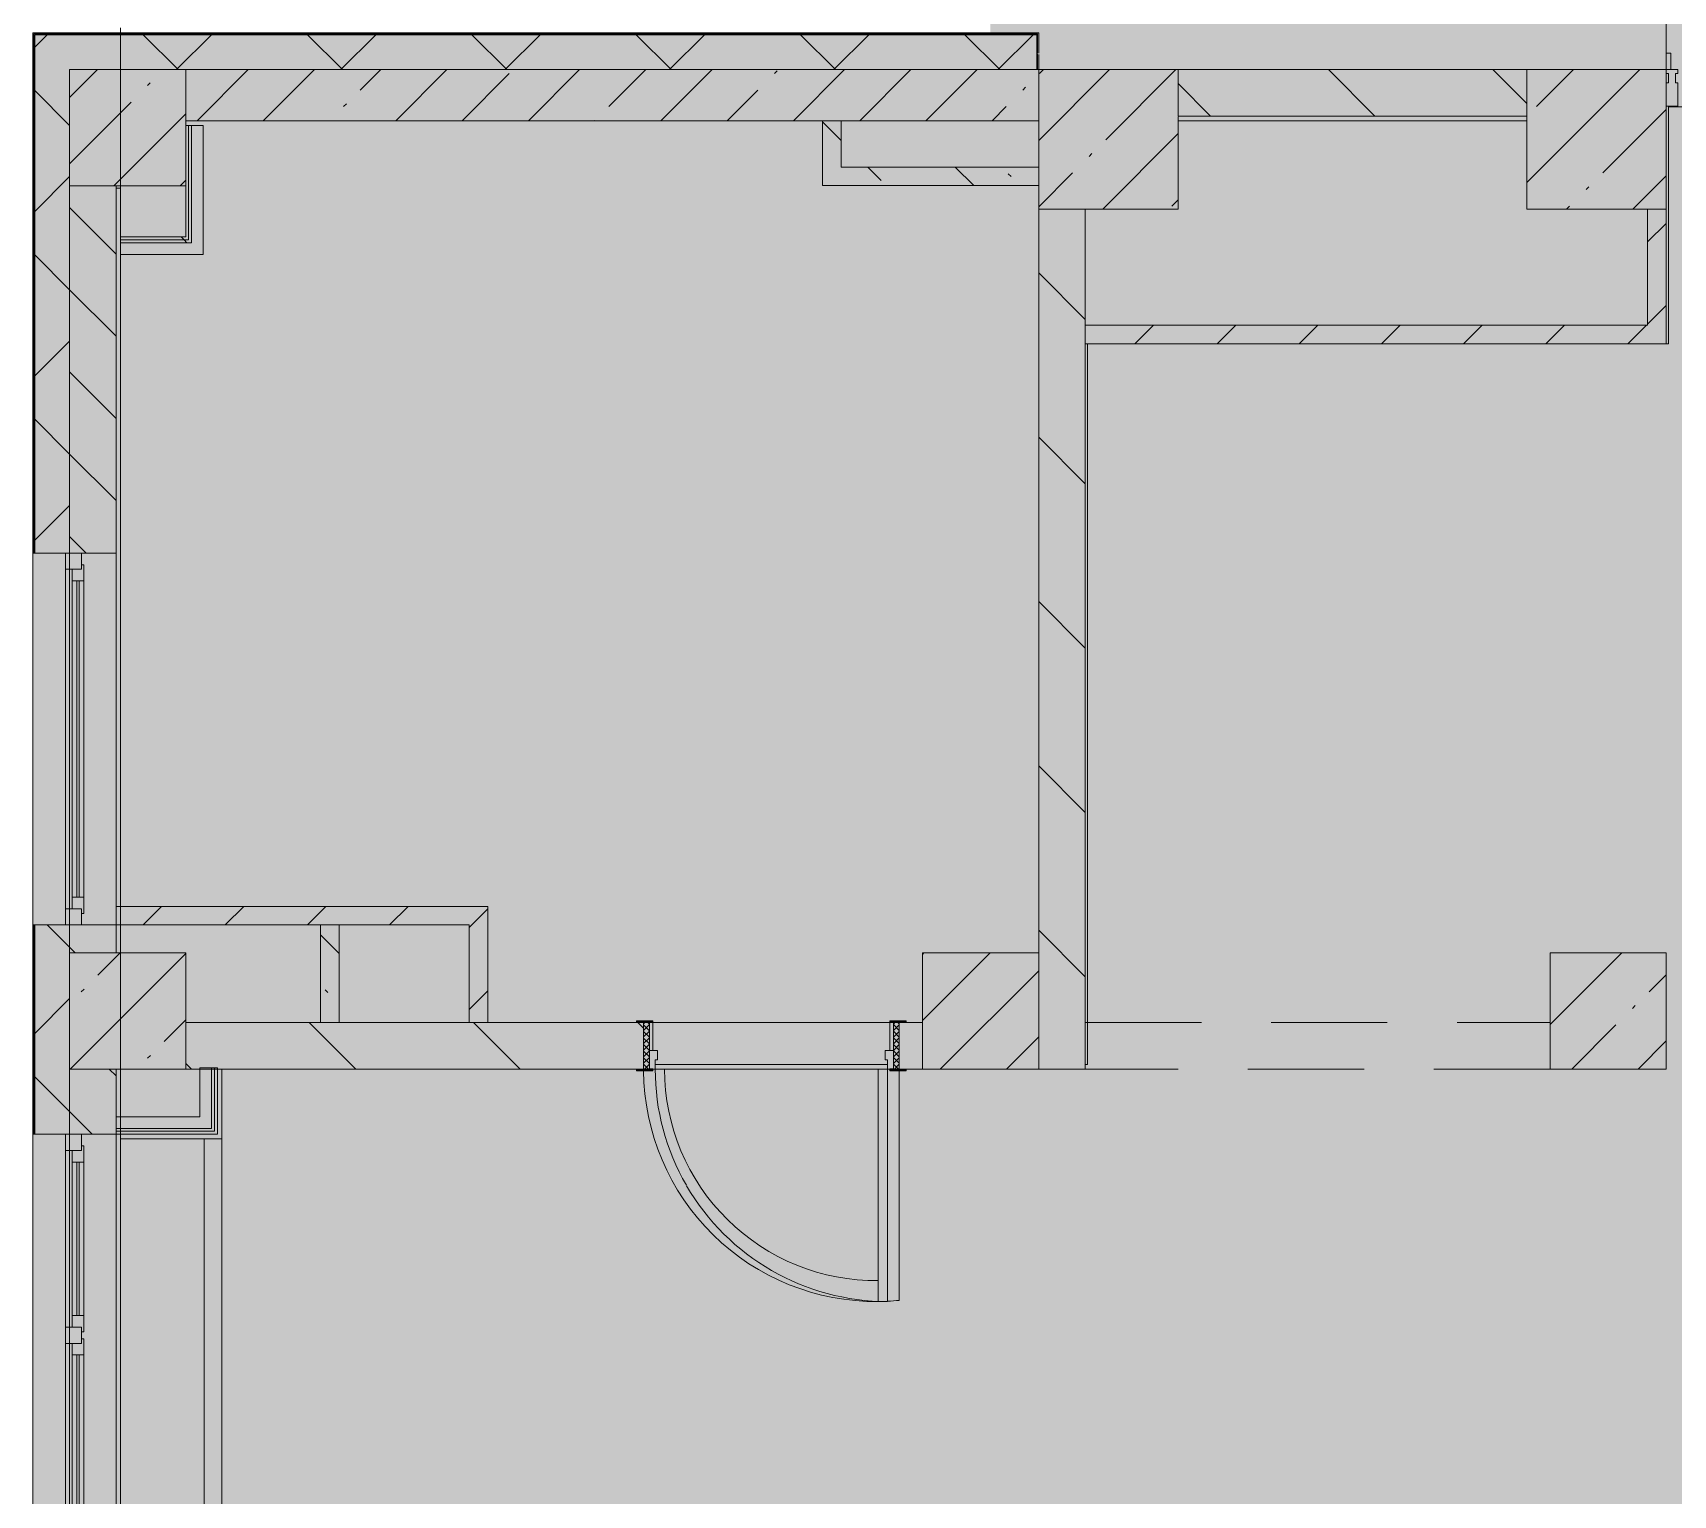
# Model space of a CAD drawing. Header units: millimetres. Extents: x -2911 to 185522, y -8553 to 29000.
# Drawn here: x 58244 to 65302, y 9067 to 15358 of the extents above; entities that cross this region are included whole.
import ezdxf

# ---------------------------------------------------------------- set-up
doc = ezdxf.new("R2010")
doc.units = ezdxf.units.MM
doc.linetypes.add('200_ШТРИХ__ш1_п0_6_', pattern=[800, 500, -300])
doc.layers.add('A-DETL-GENF-1', color=7, linetype='Continuous', lineweight=9, true_color=0xc0c0c0, transparency=0.4)
for name, color, linetype, lineweight in [('A-DETL-MBND-1', 7, '200_ШТРИХ__ш1_п0_6_', 9), ('A-WALL-4', 7, 'Continuous', 5), ('I-WALL-3', 7, 'Continuous', 5), ('S-COLS-2', 7, 'Continuous', 5), ('Оси', 7, 'Continuous', 9)]:
    doc.layers.add(name, color=color, linetype=linetype, lineweight=lineweight)
for name, color, linetype, lineweight, true_color in [('A-DOOR-2', 7, 'Continuous', 5, 0xaaaaaa), ('A-DOOR-3', 7, 'Continuous', 5, 0xe2e2e2), ('A-DOOR-4', 7, 'Continuous', 5, 0xb7b7b7), ('A-DOOR-FRAM-1', 7, 'Continuous', 5, 0xe2e2e2), ('A-DOOR-FRAM-2', 7, 'Continuous', 5, 0xaaaaaa), ('A-DOOR-FRAM-3', 7, 'Continuous', 5, 0xb7b7b7), ('A-FLOR-1', 7, 'Continuous', 5, 0xb7b7b7), ('A-GLAZ-3', 7, 'Continuous', 5, 0x737373), ('A-GLAZ-CWMG-2', 7, 'Continuous', 5, 0x737373), ('A-WALL-5', 7, 'Continuous', 9, 0x737373), ('A-WALL-6', 7, 'Continuous', 5, 0x737373), ('I-WALL-2', 7, 'Continuous', 9, 0xe7e7e7), ('I-WALL-4', 7, 'Continuous', 5, 0x737373), ('I-WALL-5', 7, 'Continuous', 5, 0x787878), ('S-COLS-1', 7, 'Continuous', 5, 0x737373)]:
    doc.layers.add(name, color=color, linetype=linetype, lineweight=lineweight, true_color=true_color)
pattern_1 = [(45, (58512.3, 0), (-285.123, 285.123), []), (45, (58797.44, 0), (-285.123, 285.123), [504.031, -100.806, 16.764, -84.042])]
pattern_2 = [(135, (58512.3, 0), (-353.553, -353.553), [])]
pattern_3 = [(45, (58512.3, 0), (-353.553, 353.553), []), (135, (58512.3, 0), (-353.553, -353.553), [])]
pattern_4 = [(45, (58512.32, 0), (-176.7767, 176.7767), [])]
pattern_5 = [(135, (58512.3, 0), (-377.17, -377.17), [533.4, -88.9, 17.78, -88.9]), (135, (58512.3, 376.94), (-377.17, -377.17), []), (50, (58512.3, 0), (637.645, -55.787), [66.675, -733.425]), (355, (58512.3, 0), (-123.35, 668.7), [53.34, -586.74]), (100.451, (58565.45, -4.65), (514.3, 612.908), [56.665, -623.315]), (46.184, (58512.3, 177.8), (948.776, -147.15), [100.01, -1100.137]), (96.636, (58591.4, 165.5), (830.91, 865.997), [85, -934.973]), (351.184, (58512.3, 177.8), (830.92, 865.99), [80.01, -880.11]), (21, (58601.2, 133.35), (530.65, -357.928), [66.675, -733.425]), (326, (58601.2, 133.35), (216.308, 644.658), [53.34, -586.74]), (71.451, (58645.44, 103.5), (746.96, 286.724), [56.665, -623.315]), (37.5, (58512.32, 0), (10.8105, 295.9426), [16.764, -562.864, 16.764, -578.866, -588.962]), (37.5, (58512.32, 0), (10.8105, 295.9426), [-1175.258, 16.764, -572.198]), (7.5, (58512.3, 0), (233.869, 350.632), [16.764, -322.834, 16.764, -549.529, -224.472]), (7.5, (58512.3, 0), (233.869, 350.632), [-905.891, 16.764, -207.708]), (327.5, (58314.07, 0), (474.568, -20.0513), [16.764, -205.486, 16.764, -676.656, -920.115]), (327.5, (58314.07, 0), (474.568, -20.0513), [-915.67, 16.764, -903.351]), (317.5, (58225.17, 0), (518.452, 88.993), [16.764, -272.161, 16.764, -443.738, -653.415]), (317.5, (58225.17, 0), (518.452, 88.993), [-749.427, 16.764, -636.65])]
pattern_6 = [(45, (58512.3, 0), (-530.33, 530.33), []), (135, (58512.3, 0), (-530.33, -530.33), [])]

# ---------------------------------------------------------------- blocks, each defined once
blk = doc.blocks.new('BSC_Колонна _Прямоугольная - 500х500-V111-2_7_1_птичка')
at = {"layer": 'S-COLS-2'}
h = blk.add_hatch(dxfattribs=at)
h.set_pattern_fill('FP_122', color=256, style=0, pattern_type=2)
h.set_pattern_definition([(45, (-140, -14950), (-285.123, 285.123), []), (45, (145.12, -14950), (-285.123, 285.123), [504.031, -100.806, 16.764, -84.042])])
h.paths.add_polyline_path([(-250, -250), (250, -250), (250, 250), (-250, 250)])
at = {"layer": 'S-COLS-1'}
for p, q in [((250, 250), (-250, 250)), ((-250, 250), (-250, -250)), ((250, -250), (250, 250)), ((-250, -250), (250, -250))]:
    blk.add_line(p, q, dxfattribs=at)
blk = doc.blocks.new('110_Дверь_СКБ_1Ст_Внутренняя1 - Д-4к_п__1100x2100h_Артистические EI30-33310874-2_7_1_птичка')
at = {"layer": 'A-DOOR-2'}
h = blk.add_hatch(dxfattribs=at)
h.set_pattern_fill('FP_100', color=256, style=0, pattern_type=2)
h.set_pattern_definition([(135, (1751.41, 164.685), (-14.14214, -14.14214), []), (225, (1751.41, 164.685), (14.14214, -14.14214), [])])
h.paths.add_polyline_path([(537.5, 100), (537.5, -100), (562.5, -100), (562.5, 100)])
at = {"layer": 'A-DOOR-3'}
h = blk.add_hatch(color=256, dxfattribs=at)
h.paths.add_polyline_path([(512.5, 100), (512.5, 60), (502.5, 60), (502.5, 20), (537.5, 20), (537.5, 100)])
h.paths.add_polyline_path([(-487.5, 100), (-512.5, 100), (-512.5, 20), (-477.5, 20), (-477.5, 60), (-487.5, 60)])
at = {"layer": 'A-DOOR-FRAM-1'}
for points in [[(-447.5, 1100), (-487.5, 1100), (-487.5, 100), (-447.5, 100), (-447.5, 935.9)], [(-567.5, 108), (-567.5, 100), (-497.5, 100), (-497.5, 108)], [(592.5, 108), (522.5, 108), (522.5, 100), (592.5, 100)], [(-497.5, 20), (-512.5, 20), (-512.5, -100), (-497.5, -100)], [(537.5, 20), (522.5, 20), (522.5, -100), (537.5, -100)], [(-567.5, -100), (-567.5, -108), (-497.5, -108), (-497.5, -100)], [(522.5, -100), (522.5, -108), (592.5, -108), (592.5, -100)]]:
    blk.add_hatch(color=256, dxfattribs=at).paths.add_polyline_path(points)
at = {"layer": 'A-DOOR-FRAM-2'}
h = blk.add_hatch(dxfattribs=at)
h.set_pattern_fill('FP_101', color=256, style=0, pattern_type=2)
h.set_pattern_definition([(45, (-371.384, 164.685), (-14.1421, 14.1421), []), (135, (-371.384, 164.685), (-14.1421, -14.1421), [])])
h.paths.add_polyline_path([(-512.5, 100), (-537.5, 100), (-537.5, -100), (-512.5, -100)])
at = {"layer": 'A-DOOR-4'}
for p, q in [((-487.5, 1100), (-487.5, 100)), ((-447.5, 1100), (-487.5, 1100)), ((-447.5, 100), (-447.5, 1100)), ((-487.5, 100), (-447.5, 100))]:
    blk.add_line(p, q, dxfattribs=at)
for start, end in [(30.12554, 90), (360, 30)]:
    blk.add_arc((-487.5, 100), 1000, start, end, dxfattribs=at)
at = {"layer": 'A-DOOR-FRAM-3'}
for p, q in [((-497.5, 108), (-567.5, 108)), ((-567.5, 108), (-567.5, 100)), ((-567.5, 100), (-497.5, 100)), ((-512.5, 100), (-537.5, 100)), ((-537.5, 100), (-537.5, -100)), ((-487.5, 100), (-512.5, 100)), ((-512.5, 100), (-512.5, 20)), ((-512.5, -100), (-512.5, 100)), ((-497.5, 100), (-512.5, 100)), ((-512.5, 100), (-512.5, 99)), ((-512.5, 99), (-497.5, 99)), ((-497.5, 100), (-497.5, 108)), ((-497.5, 99), (-497.5, 100)), ((-487.5, 60), (-487.5, 100)), ((512.5, 100), (512.5, 60)), ((537.5, 100), (512.5, 100)), ((592.5, 108), (522.5, 108)), ((522.5, 108), (522.5, 100)), ((537.5, 100), (522.5, 100)), ((522.5, 100), (522.5, 99)), ((522.5, 100), (592.5, 100)), ((522.5, 99), (537.5, 99)), ((537.5, 20), (537.5, 100)), ((562.5, 100), (537.5, 100)), ((537.5, 100), (537.5, -100)), ((537.5, 99), (537.5, 100)), ((562.5, -100), (562.5, 100)), ((592.5, 100), (592.5, 108)), ((-512.5, 20), (-477.5, 20)), ((-497.5, 20), (-512.5, 20)), ((-512.5, 20), (-512.5, -100)), ((-497.5, -100), (-497.5, 20)), ((-477.5, 60), (-487.5, 60)), ((-477.5, 20), (-477.5, 60)), ((512.5, 60), (502.5, 60)), ((502.5, 60), (502.5, 20)), ((502.5, 20), (537.5, 20)), ((537.5, 20), (522.5, 20)), ((522.5, 20), (522.5, -100)), ((537.5, -100), (537.5, 20)), ((-497.5, -100), (-567.5, -100)), ((-567.5, -100), (-567.5, -108)), ((-567.5, -108), (-497.5, -108)), ((-537.5, -100), (-512.5, -100)), ((-512.5, -100), (-497.5, -100)), ((-497.5, -108), (-497.5, -100)), ((522.5, -100), (537.5, -100)), ((592.5, -100), (522.5, -100)), ((522.5, -100), (522.5, -108)), ((522.5, -108), (592.5, -108)), ((537.5, -100), (562.5, -100)), ((592.5, -108), (592.5, -100))]:
    blk.add_line(p, q, dxfattribs=at)
blk = doc.blocks.new('BSC_Колонна _Прямоугольная - 500х500-22206884-2_7_1_птичка')
at = {"layer": 'S-COLS-2'}
h = blk.add_hatch(dxfattribs=at)
h.set_pattern_fill('FP_180', color=256, style=0, pattern_type=2)
h.set_pattern_definition([(45, (-6510, -11150), (-285.123, 285.123), []), (45, (-6224.88, -11150), (-285.123, 285.123), [504.031, -100.806, 16.764, -84.042])])
h.paths.add_polyline_path([(-250, -250), (250, -250), (250, 250), (-250, 250), (-250, 71)])
at = {"layer": 'S-COLS-1'}
for p, q in [((250, 250), (-250, 250)), ((-250, 250), (-250, -250)), ((250, -250), (250, 250)), ((-250, -250), (250, -250))]:
    blk.add_line(p, q, dxfattribs=at)
blk = doc.blocks.new('BSC_Колонна _Прямоугольная - 500х500-V177-2_7_1_птичка')
at = {"layer": 'S-COLS-2'}
h = blk.add_hatch(dxfattribs=at)
h.set_pattern_fill('FP_181', color=256, style=0, pattern_type=2)
h.set_pattern_definition([(45, (-3810, -11150), (-285.123, 285.123), []), (45, (-3524.88, -11150), (-285.123, 285.123), [504.031, -100.806, 16.764, -84.042])])
h.paths.add_polyline_path([(-250, -250), (250, -250), (250, 250), (-250, 250), (-250, 71)])
at = {"layer": 'S-COLS-1'}
for p, q in [((250, 250), (-250, 250)), ((-250, 250), (-250, -250)), ((250, -250), (250, 250)), ((-250, -250), (250, -250))]:
    blk.add_line(p, q, dxfattribs=at)
blk = doc.blocks.new('120_Окно_СКБ_1Ст - 120_Окно_СКБ_1Ст_1600х2500_h_ 2-22959204-2_7_1_птичка')
at = {"layer": 'A-GLAZ-3'}
for p, q in [((-800, -127), (-800, -57)), ((-800, -57), (-730, -57)), ((800, -57), (-800, -57)), ((-730, -57), (-730, -127)), ((730, -127), (730, -57)), ((730, -57), (800, -57)), ((800, -57), (800, -127)), ((-730, -127), (-800, -127)), ((-800, -127), (-750, -127)), ((-730, -127), (-750, -127)), ((-750, -127), (-750, -137)), ((-750, -137), (750, -137)), ((750, -137), (-750, -137)), ((730, -87), (-730, -87)), ((-730, -87), (-730, -127)), ((-680, -137), (-680, -87)), ((-680, -107), (680, -107)), ((680, -117), (-680, -117)), ((680, -137), (680, -87)), ((730, -127), (730, -87)), ((800, -127), (730, -127)), ((750, -127), (730, -127)), ((750, -127), (800, -127)), ((750, -137), (750, -127))]:
    blk.add_line(p, q, dxfattribs=at)
blk = doc.blocks.new('120_Окно_СКБ_2Ст - 120_Окно_СКБ_2Ст 2100х2500 _мал створка справа_-22445857-2_7_1_птичка')
at = {"layer": 'A-GLAZ-3'}
for p, q in [((-1050, -127), (-1050, -57)), ((-1050, -57), (-980, -57)), ((1050, -57), (-1050, -57)), ((-980, -57), (-980, -127)), ((150, -127), (150, -57)), ((150, -57), (220, -57)), ((220, -57), (220, -127)), ((980, -127), (980, -57)), ((980, -57), (1050, -57)), ((1050, -57), (1050, -127)), ((-980, -127), (-1050, -127)), ((-1050, -127), (-1000, -127)), ((-980, -127), (-1000, -127)), ((-1000, -127), (-1000, -137)), ((-1000, -137), (170, -137)), ((170, -137), (-1000, -137)), ((150, -87), (-980, -87)), ((-980, -87), (-980, -127)), ((-930, -137), (-930, -87)), ((-930, -107), (100, -107)), ((100, -117), (-930, -117)), ((100, -137), (100, -87)), ((150, -127), (150, -87)), ((220, -127), (150, -127)), ((170, -127), (150, -127)), ((170, -127), (200, -127)), ((170, -137), (170, -127)), ((220, -127), (200, -127)), ((200, -127), (200, -137)), ((200, -137), (1000, -137)), ((1000, -137), (200, -137)), ((980, -87), (220, -87)), ((220, -87), (220, -127)), ((270, -137), (270, -87)), ((270, -107), (930, -107)), ((930, -117), (270, -117)), ((930, -137), (930, -87)), ((980, -127), (980, -87)), ((1050, -127), (980, -127)), ((1000, -127), (980, -127)), ((1000, -127), (1050, -127)), ((1000, -137), (1000, -127))]:
    blk.add_line(p, q, dxfattribs=at)
blk = doc.blocks.new('BSC_Колонна _Прямоугольная - 500х500-V186-2_7_1_птичка')
at = {"layer": 'S-COLS-2'}
h = blk.add_hatch(dxfattribs=at)
h.set_pattern_fill('FP_189', color=256, style=0, pattern_type=2)
h.set_pattern_definition([(45, (-140, -11150), (-285.123, 285.123), []), (45, (145.12, -11150), (-285.123, 285.123), [504.031, -100.806, 16.764, -84.042])])
h.paths.add_polyline_path([(-250, -250), (250, -250), (250, 250), (-250, 250), (-250, 71)])
at = {"layer": 'S-COLS-1'}
for p, q in [((250, 250), (-250, 250)), ((-250, 250), (-250, -250)), ((250, -250), (250, 250)), ((-250, -250), (250, -250))]:
    blk.add_line(p, q, dxfattribs=at)
blk = doc.blocks.new('Прямоугольный импост - Импост структурный с накладкой - 160мм-23997897-2_7_1_птичка')
at = {"layer": 'A-GLAZ-CWMG-2'}
for p, q in [((0, 140), (-50, 140)), ((-50, 140), (-50, 40)), ((0, 40), (0, 140)), ((-50, 40), (-40, 40)), ((-40, 0), (-50, 0)), ((-50, 0), (-50, -17)), ((-40, 40), (-40, 0)), ((-10, 0), (-10, 40)), ((-10, 40), (0, 40)), ((0, 0), (-10, 0)), ((0, -17), (0, 0)), ((-50, -17), (0, -17))]:
    blk.add_line(p, q, dxfattribs=at)
blk = doc.blocks.new('Зашивка приборов отопления42 - Зашивка приборов отопления-33374801-2_7_1_птичка')
at = {"layer": 'A-WALL-6'}
for p, q in [((37471.9, 23439), (35371.9, 23439)), ((37471.9, 23079), (37471.9, 23439)), ((35371.9, 23079), (37471.9, 23079)), ((37471.9, 23079), (35371.9, 23079)), ((37471.9, 23004), (37471.9, 23079)), ((35371.9, 23004), (37471.9, 23004))]:
    blk.add_line(p, q, dxfattribs=at)

msp = doc.modelspace()

# ---------------------------------------------------------------- hatches: boundary and pattern name
at = {"layer": 'A-DETL-GENF-1'}
msp.add_hatch(color=256, dxfattribs=at).paths.add_polyline_path([(91687.3379, -280), (97272.3157, -280), (97272.3157, 23777.7217), (92372.3157, 23777.7217), (92372.3157, 27350), (62364.3157, 27350), (62364.3157, 15358), (58244.3157, 15358), (58244.3157, -280), (90759.8178, -280)])
at = {"layer": 'A-WALL-4'}
h = msp.add_hatch(dxfattribs=at)
h.set_pattern_fill('FP_85', color=256, style=0, pattern_type=2)
h.set_pattern_definition(pattern_3)
h.paths.add_polyline_path([(58291.7386, -100), (58402.3157, -100), (58402.3157, 5220.0001), (58252.3157, 5220.0001), (58252.3157, -100)])
h.paths.add_polyline_path([(58402.3157, 7320.0001), (58402.3157, 8520), (58252.3157, 8520), (58252.3157, 7320.0001)])
h.paths.add_polyline_path([(58296.6168, 10620), (58402.3157, 10620), (58402.3157, 11520), (58252.3157, 11520), (58252.3157, 10620)])
h.paths.add_polyline_path([(58296.6168, 13120), (58402.3157, 13120), (58402.3157, 15350), (58252.3157, 15350), (58252.3157, 13120)])
h = msp.add_hatch(dxfattribs=at)
h.set_pattern_fill('FP_85', color=256, style=0, pattern_type=2)
h.set_pattern_definition(pattern_3)
h.paths.add_polyline_path([(62564.3157, 15200), (62564.3157, 15350), (58402.3157, 15350), (58402.3157, 15200), (62364.3157, 15200)])
h = msp.add_hatch(dxfattribs=at)
h.set_pattern_fill('FP_95', color=256, style=0, pattern_type=2)
h.set_pattern_definition([(135, (58512.32, 0), (-176.7767, -176.7767), [])])
h.paths.add_polyline_path([(58602.3157, 7900), (58602.3157, 8520), (58402.3157, 8520), (58402.3157, 7900)])
h.paths.add_polyline_path([(58402.3157, 10620), (58602.3157, 10620), (58602.3157, 10900), (58402.3157, 10900), (58402.3157, 10642.5764)])
h.paths.add_polyline_path([(58402.3157, 11400), (58602.3157, 11400), (58602.3157, 11520), (58402.3157, 11520)])
h.paths.add_polyline_path([(58602.3157, 13120), (58602.3157, 14700), (58402.3157, 14700), (58402.3157, 13120)])
at = {"layer": 'I-WALL-2'}
for points in [[(58977.3157, 14405), (58977.3157, 14960), (58927.3157, 14960), (58927.3157, 14405)], [(58927.3157, 14405), (58927.3157, 14455), (58622.3157, 14455), (58622.3157, 14405), (58902.3157, 14405)], [(59013.3157, 10695), (59013.3157, 10905), (58963.3157, 10905), (58963.3157, 10695)], [(58602.3157, 10645), (59013.3157, 10645), (59013.3157, 10695), (58602.3157, 10695)]]:
    msp.add_hatch(color=256, dxfattribs=at).paths.add_polyline_path(points)
at = {"layer": 'I-WALL-3'}
h = msp.add_hatch(dxfattribs=at)
h.set_pattern_fill('FP_93', color=256, style=0, pattern_type=2)
h.set_pattern_definition(pattern_1)
h.paths.add_polyline_path([(61722.3157, 14980), (62572.3157, 14980), (62572.3157, 15200), (58902.3157, 15200), (58902.3157, 14980), (61642.3157, 14980)])
h = msp.add_hatch(dxfattribs=at)
h.set_pattern_fill('FP_96', color=256, style=0, pattern_type=2)
h.set_pattern_definition(pattern_2)
h.paths.add_polyline_path([(64672.3158, 15000), (64672.3158, 15200), (63172.3157, 15200), (63172.3157, 15000), (63861.737, 15000)])
h = msp.add_hatch(dxfattribs=at)
h.set_pattern_fill('FP_96', color=256, style=0, pattern_type=2)
h.set_pattern_definition(pattern_2)
h.paths.add_polyline_path([(62772.3157, 10900), (62772.3157, 14600), (62572.3157, 14600), (62572.3157, 10900)])
h = msp.add_hatch(dxfattribs=at)
h.set_pattern_fill('FP_97', color=256, style=0, pattern_type=2)
h.set_pattern_definition(pattern_4)
h.paths.add_polyline_path([(65272.3158, 14100), (65272.3158, 14600), (65192.3158, 14600), (65192.3158, 14100)])
h = msp.add_hatch(dxfattribs=at)
h.set_pattern_fill('FP_197', color=256, style=0, pattern_type=2)
h.set_pattern_definition(pattern_6)
h.paths.add_polyline_path([(58622.3157, 14467.5), (58902.3157, 14467.5), (58902.3157, 14480), (58622.3157, 14480)])
h = msp.add_hatch(dxfattribs=at)
h.set_pattern_fill('FP_197', color=256, style=0, pattern_type=2)
h.set_pattern_definition(pattern_6)
h.paths.add_polyline_path([(58622.3157, 14455), (58914.8157, 14455), (58914.8157, 14467.5), (58622.3157, 14467.5)])
h = msp.add_hatch(dxfattribs=at)
h.set_pattern_fill('FP_97', color=256, style=0, pattern_type=2)
h.set_pattern_definition(pattern_4)
h.paths.add_polyline_path([(64789.257, 14020), (65272.3158, 14020), (65272.3158, 14100), (62772.3157, 14100), (62772.3157, 14020), (62934.217, 14020)])
h = msp.add_hatch(dxfattribs=at)
h.set_pattern_fill('FP_97', color=256, style=0, pattern_type=2)
h.set_pattern_definition(pattern_4)
h.paths.add_polyline_path([(60202.3157, 11520), (60202.3157, 11600), (58602.3157, 11600), (58602.3157, 11520), (60122.3157, 11520)])
h = msp.add_hatch(dxfattribs=at)
h.set_pattern_fill('FP_97', color=256, style=0, pattern_type=2)
h.set_pattern_definition(pattern_4)
h.paths.add_polyline_path([(60202.3157, 11100), (60202.3157, 11520), (60122.3157, 11520), (60122.3157, 11100)])
h = msp.add_hatch(dxfattribs=at)
h.set_pattern_fill('FP_96', color=256, style=0, pattern_type=2)
h.set_pattern_definition(pattern_2)
h.paths.add_polyline_path([(59224.1368, 10900), (60872.3157, 10900), (60872.3157, 11100), (58902.3157, 11100), (58902.3157, 10900)])
h.paths.add_polyline_path([(62072.3157, 10900), (62072.3157, 11100), (61972.3157, 11100), (61972.3157, 10900), (62002.3157, 10900)])
at = {"layer": 'I-WALL-5'}
h = msp.add_hatch(dxfattribs=at)
h.set_pattern_fill('FP_106', color=256, style=0, pattern_type=2)
h.set_pattern_definition(pattern_5)
h.paths.add_polyline_path([(61722.3157, 14700.7038), (61722.3157, 14980), (61642.3157, 14980), (61642.3157, 14700.7038)])
h = msp.add_hatch(dxfattribs=at)
h.set_pattern_fill('FP_106', color=256, style=0, pattern_type=2)
h.set_pattern_definition(pattern_5)
h.paths.add_polyline_path([(62191.1439, 14700.7038), (62572.3157, 14700.7038), (62572.3157, 14780.7038), (61722.3157, 14780.7038), (61722.3157, 14700.7038), (62006.6969, 14700.7038)])
h = msp.add_hatch(dxfattribs=at)
h.set_pattern_fill('FP_106', color=256, style=0, pattern_type=2)
h.set_pattern_definition(pattern_5)
h.paths.add_polyline_path([(59562.3157, 11100), (59562.3157, 11520), (59482.3157, 11520), (59482.3157, 11100)])
at = {"layer": 'S-COLS-2'}
h = msp.add_hatch(dxfattribs=at)
h.set_pattern_fill('FP_93', color=256, style=0, pattern_type=2)
h.set_pattern_definition(pattern_1)
h.paths.add_polyline_path([(63172.3157, 14600), (63172.3157, 15200), (62572.3157, 15200), (62572.3157, 14600), (62934.217, 14600)])
h = msp.add_hatch(dxfattribs=at)
h.set_pattern_fill('FP_93', color=256, style=0, pattern_type=2)
h.set_pattern_definition(pattern_1)
h.paths.add_polyline_path([(65272.3158, 14600), (65272.3158, 15200), (64672.3158, 15200), (64672.3158, 14600), (64789.257, 14600)])

# ---------------------------------------------------------------- linework, layer by layer
at = {"layer": 'A-DETL-MBND-1'}
for p, q in [((65272.3158, 15270), (65292.3158, 15270)), ((65292.3158, 15200), (65292.3158, 15270)), ((62772.3157, 11100), (64772.3158, 11100)), ((64772.3158, 10900), (62772.3157, 10900))]:
    msp.add_line(p, q, dxfattribs=at)
at = {"layer": 'A-FLOR-1'}
for p, q in [((65272.3158, 15200), (65272.3158, 20770)), ((72222.3157, 15040), (65282.3157, 15040)), ((65282.3157, 15040), (65282.3157, 14020)), ((64672.3158, 14980), (63172.3157, 14980)), ((62782.3157, 14020), (62782.3157, 10920)), ((65282.3157, 14020), (65272.3158, 14020)), ((59057.3157, 10900), (59057.3157, 10600)), ((60962.3162, 10899), (60912.3157, 10899)), ((61922.3157, 10920), (60922.3157, 10920)), ((61972.3157, 9905.0126), (61972.3157, 10892)), ((62782.3157, 10920), (62772.3157, 10920))]:
    msp.add_line(p, q, dxfattribs=at)
for radius, start, end in [(1000, 180.45921856, 270.57477326), (910, 180.06296241, 270.62963662), (1000, 272.87006091, 275.73917048)]:
    msp.add_arc((61872.3157, 10900), radius, start, end, dxfattribs=at)
at = {"layer": 'A-WALL-5'}
for p, q in [((58402.3157, 15358), (58249.3157, 15358)), ((62567.3157, 15353), (58249.3157, 15353)), ((58249.3157, 15353), (58249.3157, 13120)), ((62564.3157, 15350), (58252.3157, 15350)), ((58252.3157, 15350), (58252.3157, 13120)), ((62564.3157, 15270.1719), (62564.3157, 15350)), ((62567.3157, 15270.1719), (62567.3157, 15353)), ((62564.3157, 15200), (62564.3157, 15268.4045)), ((62567.3157, 15200), (62567.3157, 15267.0605)), ((61722.3157, 14980), (61642.3157, 14980)), ((58914.8157, 14467.5), (58914.8157, 14960)), ((58927.3157, 14455), (58927.3157, 14960)), ((58402.3157, 14700), (58402.3157, 13120)), ((58622.3157, 14467.5), (58914.8157, 14467.5)), ((58622.3157, 14455), (58927.3157, 14455)), ((62772.3157, 14100), (62772.3157, 14020)), ((58249.3157, 11520), (58249.3157, 10620)), ((58252.3157, 11520), (58252.3157, 10620)), ((58402.3157, 11520), (58402.3157, 11400)), ((59562.3157, 11520), (59482.3157, 11520)), ((59482.3157, 11100), (59562.3157, 11100)), ((60122.3157, 11100), (60202.3157, 11100)), ((58402.3157, 10900), (58402.3157, 10620)), ((59013.3157, 10905), (59013.3157, 10645)), ((59025.8157, 10905), (59025.8157, 10632.5)), ((59013.3157, 10645), (58602.3157, 10645)), ((59025.8157, 10632.5), (58602.3157, 10632.5))]:
    msp.add_line(p, q, dxfattribs=at)
at = {"layer": 'A-WALL-6'}
for p, q in [((62572.3157, 15358), (58244.3157, 15358)), ((58244.3157, 15358), (58244.3157, 11520)), ((62572.3157, 15270.1719), (62572.3157, 15358)), ((62572.3157, 15200), (62572.3157, 15264.8207)), ((58602.3157, 11600), (58602.3157, 14700)), ((58244.3157, 13120), (58602.3157, 13120)), ((58602.3157, 11520), (58244.3157, 11520)), ((58244.3157, 11520), (58244.3157, -258)), ((58602.3157, 11400), (58602.3157, 11520)), ((58602.3157, 10900), (58602.3157, 8500)), ((58244.3157, 10620), (58602.3157, 10620))]:
    msp.add_line(p, q, dxfattribs=at)
at = {"layer": 'I-WALL-4'}
for p, q in [((62572.3157, 15200), (58902.3157, 15200)), ((62572.3157, 14980), (62572.3157, 15200)), ((64672.3158, 15200), (63172.3157, 15200)), ((63172.3157, 15200), (63172.3157, 15000)), ((64672.3158, 15000), (64672.3158, 15200)), ((58902.3157, 14980), (61642.3157, 14980)), ((61642.3157, 14980), (61642.3157, 14700.7038)), ((61722.3157, 14980), (62572.3157, 14980)), ((61722.3157, 14780.7038), (61722.3157, 14980)), ((63172.3157, 15000), (64672.3158, 15000)), ((58977.3157, 14960), (58902.3157, 14960)), ((58977.3157, 14405), (58977.3157, 14960)), ((62572.3157, 14780.7038), (61722.3157, 14780.7038)), ((62572.3157, 14700.7038), (62572.3157, 14780.7038)), ((58622.3157, 14690), (58602.3157, 14690)), ((58622.3157, 14690), (58622.3157, 11600)), ((58902.3157, 14700), (58902.3157, 14480)), ((61642.3157, 14700.7038), (62572.3157, 14700.7038)), ((62572.3157, 14600), (62572.3157, 11400)), ((62772.3157, 14600), (62572.3157, 14600)), ((62772.3157, 14100), (62772.3157, 14600)), ((65272.3158, 14600), (65192.3158, 14600)), ((65192.3158, 14600), (65192.3158, 14100)), ((65272.3158, 14020), (65272.3158, 14600)), ((58902.3157, 14480), (58622.3157, 14480)), ((58622.3157, 14405), (58977.3157, 14405)), ((65192.3158, 14100), (62772.3157, 14100)), ((62772.3157, 10900), (62772.3157, 14020)), ((62772.3157, 14020), (65272.3158, 14020)), ((58402.3157, 11520), (58402.3157, 13120)), ((60202.3157, 11600), (58602.3157, 11600)), ((58602.3157, 11600), (58602.3157, 11520)), ((60202.3157, 11100), (60202.3157, 11600)), ((58602.3157, 11520), (59482.3157, 11520)), ((58622.3157, 11520), (58622.3157, 11400)), ((59482.3157, 11520), (59482.3157, 11100)), ((59562.3157, 11520), (60122.3157, 11520)), ((59562.3157, 11100), (59562.3157, 11520)), ((60122.3157, 11520), (60122.3157, 11100)), ((59482.3157, 11100), (58902.3157, 11100)), ((60122.3157, 11100), (59562.3157, 11100)), ((60842.3157, 11100), (60202.3157, 11100)), ((60912.3157, 11100), (61932.3157, 11100)), ((62072.3157, 11100), (62002.3157, 11100)), ((58622.3157, 10900), (58622.3157, 10695)), ((58902.3157, 10900), (60842.3157, 10900)), ((59038.3157, 10905), (58963.3157, 10905)), ((58963.3157, 10905), (58963.3157, 10695)), ((59038.3157, 10620), (59038.3157, 10905)), ((61882.3157, 10900), (60922.3157, 10900)), ((62002.3157, 10900), (62072.3157, 10900)), ((62572.3157, 10900), (62772.3157, 10900)), ((58963.3157, 10695), (58602.3157, 10695)), ((58402.3157, 8520), (58402.3157, 10620)), ((58602.3157, 10620), (59038.3157, 10620)), ((58622.3157, 10620), (58622.3157, 8500))]:
    msp.add_line(p, q, dxfattribs=at)
at = {"layer": 'S-COLS-1'}
for p, q in [((63172.3157, 15200), (62572.3157, 15200)), ((62572.3157, 15200), (62572.3157, 14600)), ((63172.3157, 15000), (63172.3157, 15200)), ((65272.3158, 15200), (64672.3158, 15200)), ((64672.3158, 15200), (64672.3158, 14600)), ((65272.3158, 14600), (65272.3158, 15200)), ((63172.3157, 14600), (63172.3157, 14996.0341)), ((62572.3157, 14600), (62772.3157, 14600)), ((62772.3157, 14600), (63172.3157, 14600)), ((64672.3158, 14600), (65272.3158, 14600))]:
    msp.add_line(p, q, dxfattribs=at)
at = {"layer": 'Оси'}
msp.add_line((58622.3157, 5438.9834), (58622.3157, 15380), dxfattribs=at)

# ---------------------------------------------------------------- block references
at = {"layer": 'A-DOOR-4', "rotation": 180}
msp.add_blockref('110_Дверь_СКБ_1Ст_Внутренняя1 - Д-4к_п__1100x2100h_Артистические EI30-33310874-2_7_1_птичка', (61434.8157, 11000), dxfattribs=at)
at = {"layer": 'A-GLAZ-3', "rotation": 89.99999999999993}
for name, p in [('120_Окно_СКБ_1Ст - 120_Окно_СКБ_1Ст_1600х2500_h_ 2-22959204-2_7_1_птичка', (58327.3157, 12320)), ('120_Окно_СКБ_2Ст - 120_Окно_СКБ_2Ст 2100х2500 _мал створка справа_-22445857-2_7_1_птичка', (58327.3157, 9570))]:
    msp.add_blockref(name, p, dxfattribs=at)
at = {"layer": 'A-GLAZ-CWMG-2', "rotation": 180}
msp.add_blockref('Прямоугольный импост - Импост структурный с накладкой - 160мм-23997897-2_7_1_птичка', (65272.3158, 15183), dxfattribs=at)
at = {"layer": 'A-WALL-6', "rotation": 90.0000000000001}
msp.add_blockref('Зашивка приборов отопления42 - Зашивка приборов отопления-33374801-2_7_1_птичка', (82061.3157, -26871.9441), dxfattribs=at)
at = {"layer": 'S-COLS-1'}
for name, p in [('BSC_Колонна _Прямоугольная - 500х500-V111-2_7_1_птичка', (58652.3157, 14950)), ('BSC_Колонна _Прямоугольная - 500х500-V186-2_7_1_птичка', (58652.3157, 11150)), ('BSC_Колонна _Прямоугольная - 500х500-V177-2_7_1_птичка', (62322.3157, 11150)), ('BSC_Колонна _Прямоугольная - 500х500-22206884-2_7_1_птичка', (65022.3158, 11150))]:
    msp.add_blockref(name, p, dxfattribs=at)

doc.saveas('drawing.dxf')
